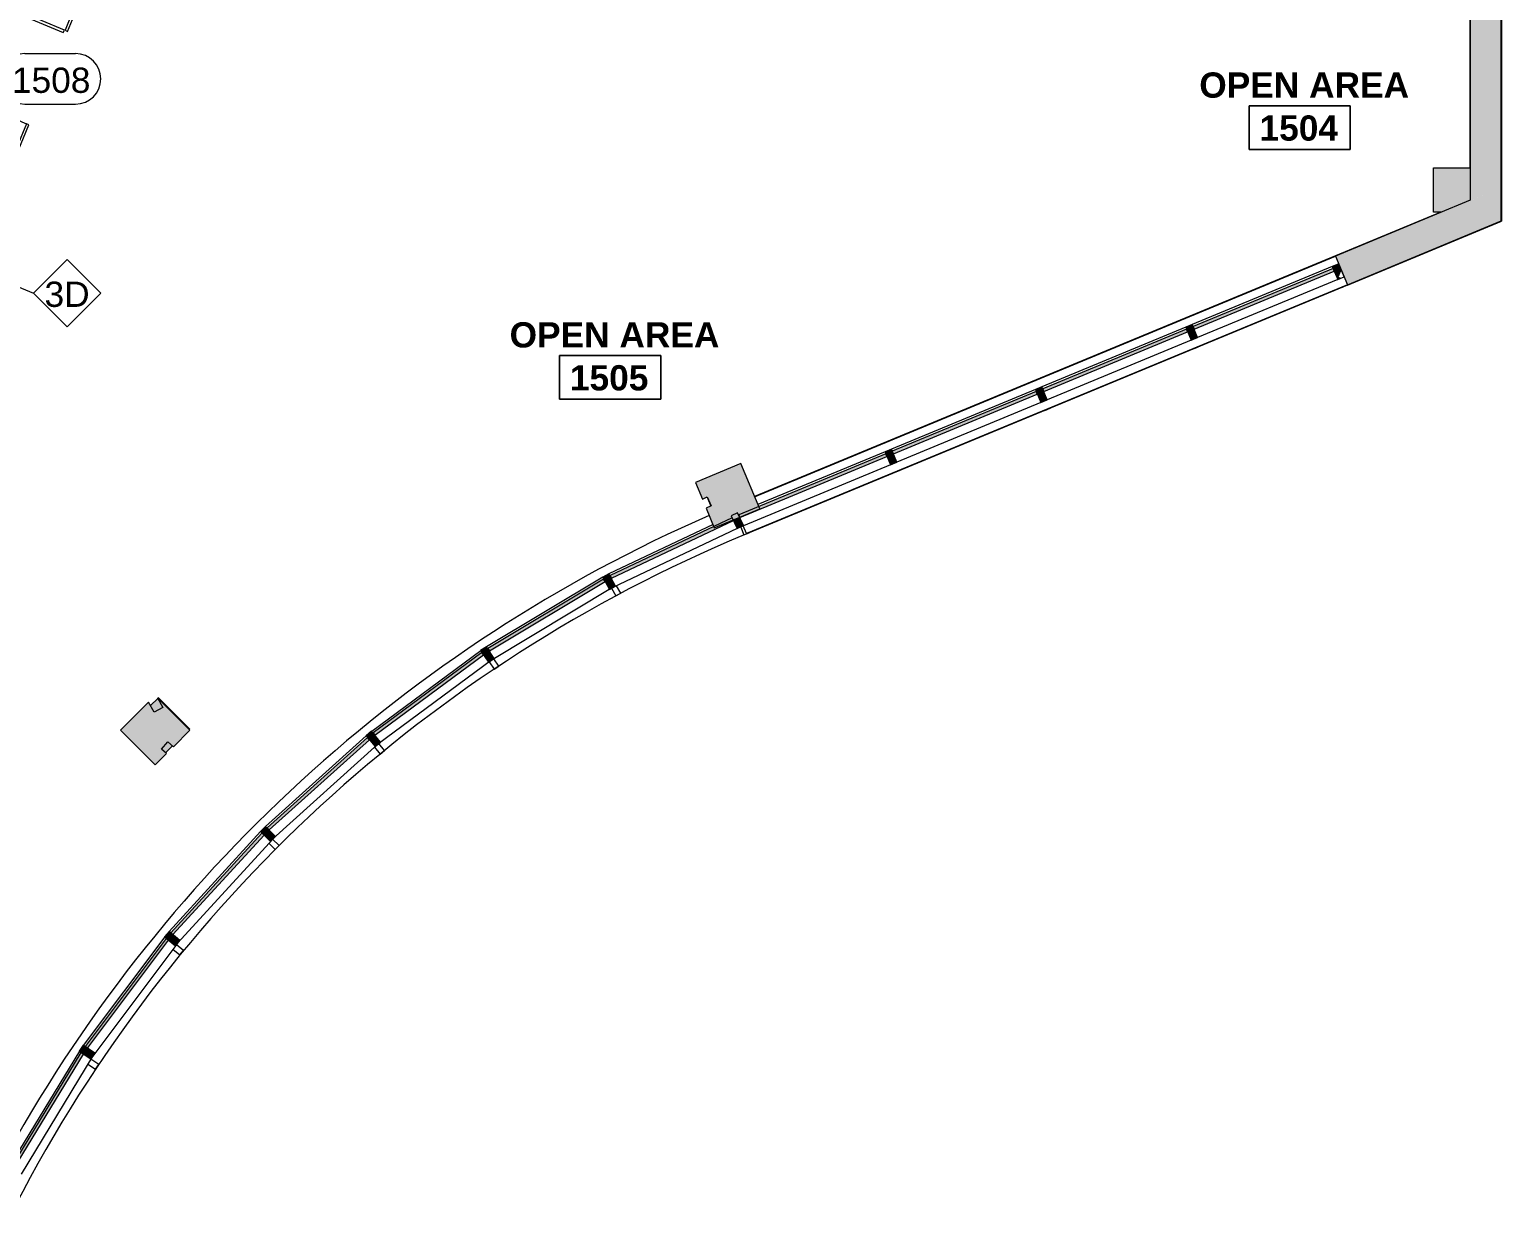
# Model space of a CAD drawing. Header units: inches. Extents: x 488 to 2071, y 800 to 2512.
# Drawn here: x 1503 to 2027, y 952 to 1371 of the extents above; entities that cross this region are included whole.
import ezdxf

# ---------------------------------------------------------------- set-up
doc = ezdxf.new("R2010")
doc.units = ezdxf.units.IN
doc.header["$MEASUREMENT"] = 0
for name, color, linetype, lineweight in [('A-AREA-IDEN', 2, 'Continuous', 9), ('A-DOOR', 31, 'Continuous', 13), ('A-DOOR-IDEN', 31, 'Continuous', 9), ('A-Flor-Shel-Tptn', 8, 'Continuous', 9), ('A-GLAZ-CURT', 52, 'Continuous', 9), ('A-GLAZ-CWMG', 51, 'Continuous', 13), ('A-Glaz-Shel', 8, 'Continuous', 9), ('A-Glaz-Shel-Sill', 8, 'Continuous', 9), ('A-WALL', 113, 'Continuous', 9), ('A-WALL-IDEN', 211, 'Continuous', 9), ('A-WALL-PATT', 111, 'Continuous', 13), ('A-Wall-Shel', 8, 'Continuous', 9), ('A-Wall-Shel-Fill', 8, 'Continuous', 9), ('S-Cols', 8, 'Continuous', 9), ('S-Cols-Fill', 8, 'Continuous', 9)]:
    doc.layers.add(name, color=color, linetype=linetype, lineweight=lineweight)
doc.styles.add('Swis721 Lt BT', font='swissl.ttf', dxfattribs={"height": 9})
doc.styles.add('Swis721 Lt BT_B', font='', dxfattribs={"height": 9})
doc.styles.get('Swis721 Lt BT_B').set_extended_font_data('Swis721 Lt BT', bold=True)

# ---------------------------------------------------------------- blocks, each defined once
blk = doc.blocks.new('Revit Link EDITED_dwg_MUL1-5488114-Level 1 CONSTRUCTION')
at = {"layer": 'A-Glaz-Shel', "color": 7, "flags": 128}
blk.add_lwpolyline([(-1, 6.125), (-1, 6.25), (1, 6.25), (1, 6.125)], dxfattribs=at)
blk = doc.blocks.new('Revit Link EDITED_dwg_MUL1-V8-Level 1 CONSTRUCTION')
at = {"layer": 'A-Glaz-Shel', "color": 7, "flags": 128}
blk.add_lwpolyline([(-1, 3.18), (-1, 6.25), (1, 6.25), (1, 6.12)], dxfattribs=at)
blk = doc.blocks.new('Revit Link EDITED_dwg_MUL1-V9-Level 1 CONSTRUCTION')
at = {"layer": 'A-Glaz-Shel', "color": 7, "flags": 128}
blk.add_lwpolyline([(-1, 3.04), (-1, 6.25), (1, 6.25), (1, 2.95)], dxfattribs=at)
blk = doc.blocks.new('Revit Link EDITED_dwg_MUL1-V10-Level 1 CONSTRUCTION')
at = {"layer": 'A-Glaz-Shel', "color": 7, "flags": 128}
blk.add_lwpolyline([(-1, 2.97), (-1, 6.25), (1, 6.25), (1, 2.89)], dxfattribs=at)
blk = doc.blocks.new('Revit Link EDITED_dwg_MUL1-V11-Level 1 CONSTRUCTION')
at = {"layer": 'A-Glaz-Shel', "color": 7, "flags": 128}
blk.add_lwpolyline([(-1, 3.09), (-1, 6.25), (1, 6.25), (1, 2.99)], dxfattribs=at)
blk = doc.blocks.new('Revit Link EDITED_dwg_MUL1-V12-Level 1 CONSTRUCTION')
at = {"layer": 'A-Glaz-Shel', "color": 7, "flags": 128}
blk.add_lwpolyline([(-1, 3.14), (-1, 6.25), (1, 6.25), (1, 3.14)], dxfattribs=at)
blk = doc.blocks.new('Revit Link EDITED_dwg_MUL1-V13-Level 1 CONSTRUCTION')
at = {"layer": 'A-Glaz-Shel', "color": 7, "flags": 128}
blk.add_lwpolyline([(-1, 3.12), (-1, 6.25), (1, 6.25), (1, 3.07)], dxfattribs=at)
blk = doc.blocks.new('Revit Link EDITED_dwg_MUL1-V14-Level 1 CONSTRUCTION')
at = {"layer": 'A-Glaz-Shel', "color": 7, "flags": 128}
blk.add_lwpolyline([(-1, 3.14), (-1, 6.25), (1, 6.25), (1, 3.2)], dxfattribs=at)
blk = doc.blocks.new('Revit Link EDITED_dwg-5488103-Level 1 CONSTRUCTION')
at = {"layer": 'A-Wall-Shel-Fill'}
h = blk.add_hatch(color=7, dxfattribs=at)
h.paths.add_polyline_path([(1972.22, 1280.32), (2027.09, 1303.05), (2027.09, 1656.01), (2026.97, 1656.01), (2026.97, 1303.14), (1972.17, 1280.44)], flags=0)
h.paths.add_polyline_path([(1967.97, 1290.6), (2005.83, 1306.29), (2005.5, 1306.29), (1967.92, 1290.72)], flags=0)
h.paths.add_polyline_path([(2015.84, 1322.04), (2015.97, 1322.04), (2015.97, 1409.06), (2015.84, 1409.06), (2015.84, 1328.18)], flags=0)
h.paths.add_polyline_path([(2015.84, 1412.81), (2015.97, 1412.81), (2015.97, 1645.02), (2015.84, 1645.02), (2015.84, 1413.92)], flags=0)
at = {"layer": 'S-Cols-Fill'}
for points in [[(2005.5, 1306.29), (2005.83, 1306.29), (2015.97, 1310.49), (2015.97, 1322.04), (2002.84, 1322.04), (2002.84, 1306.29)], [(1745.42, 1201.56), (1745.52, 1201.6), (1744.14, 1204.82), (1744.08, 1204.79), (1745.4, 1201.6)]]:
    blk.add_hatch(color=7, dxfattribs=at).paths.add_polyline_path(points, flags=0)
h = blk.add_hatch(color=7, dxfattribs=at)
h.paths.add_polyline_path([(1551.2, 1113.66), (1553.68, 1116.14), (1552.04, 1117.6), (1549.72, 1114.99)], flags=0)
h.paths.add_polyline_path([(1559.56, 1122.01), (1559.73, 1122.19), (1548.62, 1133.26), (1548.46, 1133.11), (1552.04, 1129.53)], flags=0)
h.paths.add_polyline_path([(1547.1, 1128.16), (1550.17, 1129.83), (1548.42, 1133.06), (1545.84, 1130.48), (1546.19, 1129.83)], flags=0)
at = {"layer": 'A-Glaz-Shel-Sill', "color": 7}
for p, q in [((1967.92, 1290.72), (1760.98, 1205)), ((1972.22, 1280.32), (1759.08, 1192.04))]:
    blk.add_line(p, q, dxfattribs=at)
for centre, radius, start, end in [((1955.43, 715.4), 526.75, 113.5647, 151.4825), ((1955.44, 715.39), 515.51, 112.6116, 152.63)]:
    blk.add_arc(centre, radius, start, end, dxfattribs=at)
at = {"layer": 'A-Wall-Shel', "color": 7}
blk.add_line((2015.84, 1409.06), (2015.84, 1322.04), dxfattribs=at)
at = {"layer": 'A-Wall-Shel', "color": 7, "flags": 128}
for points in [[(1972.17, 1280.44), (1972.22, 1280.32), (2027.09, 1303.05), (2027.09, 1656.01), (2026.97, 1656.01)], [(2005.5, 1306.29), (1967.92, 1290.72), (1967.97, 1290.6)]]:
    blk.add_lwpolyline(points, dxfattribs=at)
blk.add_lwpolyline([(2027.09, 1387.3), (2027.09, 1303.05)], close=True, dxfattribs=at)
at = {"layer": 'A-Wall-Shel-Fill', "color": 7}
blk.add_line((1559.56, 1122.01), (1559.73, 1122.19), dxfattribs=at)
at = {"layer": 'A-Wall-Shel-Fill', "color": 7, "flags": 128}
blk.add_lwpolyline([(1559.16, 1122.76), (1559.73, 1122.19), (1559.56, 1122.01)], dxfattribs=at)
at = {"layer": 'S-Cols', "color": 7}
for p, q in [((1744.08, 1204.79), (1745.42, 1201.56)), ((1548.42, 1133.06), (1545.84, 1130.48)), ((1551.2, 1113.66), (1553.68, 1116.14))]:
    blk.add_line(p, q, dxfattribs=at)
at = {"layer": 'S-Cols', "color": 7, "flags": 128}
for points in [[(2005.83, 1306.29), (2002.84, 1306.29), (2002.84, 1322.04), (2015.97, 1322.04)], [(1559.56, 1122.01), (1559.73, 1122.19), (1548.64, 1133.28), (1548.46, 1133.11)]]:
    blk.add_lwpolyline(points, dxfattribs=at)
at = {"extrusion": (0, 0, -1)}
for name, p, zscale, rotation in [('Revit Link EDITED_dwg_MUL1-5488114-Level 1 CONSTRUCTION', (-1968.91, 1285.72), -1, 157.4999999999797), ('Revit Link EDITED_dwg_MUL1-5488114-Level 1 CONSTRUCTION', (-1916.52, 1264.02), -1, 157.4999999999797), ('Revit Link EDITED_dwg_MUL1-5488114-Level 1 CONSTRUCTION', (-1862.93, 1241.82), -1, 157.4999999999797), ('Revit Link EDITED_dwg_MUL1-5488114-Level 1 CONSTRUCTION', (-1809.35, 1219.63), -1, 157.4999999999797), ('Revit Link EDITED_dwg_MUL1-V8-Level 1 CONSTRUCTION', (-1755.76, 1197.43), -1, 157.4999999999797), ('Revit Link EDITED_dwg_MUL1-V14-Level 1 CONSTRUCTION', (-1709.48, 1175.54), -1, 151.8749999999948), ('Revit Link EDITED_dwg_MUL1-V12-Level 1 CONSTRUCTION', (-1665.56, 1149.21), -0.9999999999999999, 146.2500000000068), ('Revit Link EDITED_dwg_MUL1-V13-Level 1 CONSTRUCTION', (-1624.43, 1118.71), -1, 140.6250000000082), ('Revit Link EDITED_dwg_MUL1-V11-Level 1 CONSTRUCTION', (-1586.5, 1084.33), -1, 135), ('Revit Link EDITED_dwg_MUL1-V9-Level 1 CONSTRUCTION', (-1552.11, 1046.39), -1, 129.375000000002), ('Revit Link EDITED_dwg_MUL1-V10-Level 1 CONSTRUCTION', (-1521.61, 1005.26), -0.9999999999999999, 123.7499999999823)]:
    blk.add_blockref(name, p, dxfattribs=dict(at, zscale=zscale, rotation=rotation))
blk = doc.blocks.new('Single Glass Door - 36_ x 84_-5216420-Level 1 CONSTRUCTION')
at = {"layer": 'A-DOOR', "lineweight": 20}
for p, q in [((17, 38), (17, 2)), ((18, 38), (17, 38)), ((18, 2), (18, 38)), ((17, 2), (18, 2))]:
    blk.add_line(p, q, dxfattribs=at)
at = {"layer": 'A-DOOR', "lineweight": 9}
blk.add_arc((18, 2), 36, 90, 180.5, dxfattribs=at)
blk = doc.blocks.new('System Panel - Glazed-5474414-Level 1 CONSTRUCTION')
at = {"layer": 'A-GLAZ-CURT', "lineweight": 13}
for p, q in [((-104.52, 1.75), (-192.03, 1.75)), ((-192.03, 1.75), (-192.03, 0.75)), ((-192.03, 0.75), (-104.52, 0.75)), ((-104.52, 0.75), (-104.52, 1.75)), ((-54.52, 1.75), (-68.52, 1.75)), ((-68.52, 1.75), (-68.52, 0.75)), ((-68.52, 0.75), (-54.52, 0.75)), ((-54.52, 0.75), (-54.52, 1.75)), ((151.48, 1.75), (-18.52, 1.75)), ((-18.52, 1.75), (-18.52, 0.75)), ((-18.52, 0.75), (151.48, 0.75)), ((151.48, 0.75), (151.48, 1.75)), ((192.03, 1.75), (187.48, 1.75)), ((187.48, 1.75), (187.48, 0.75)), ((187.48, 0.75), (192.03, 0.75)), ((192.03, 0.75), (192.03, 1.75))]:
    blk.add_line(p, q, dxfattribs=at)
blk = doc.blocks.new('System Panel - Glazed-5309337-Level 1 CONSTRUCTION')
at = {"layer": 'A-GLAZ-CURT'}
blk.add_hatch(color=7, dxfattribs=at).paths.add_polyline_path([(-24.03, 0.75), (24.03, 0.75), (24.03, 1.75), (-24.03, 1.75)], flags=0)
at = {"layer": 'A-GLAZ-CURT', "color": 55, "lineweight": 20}
for p, q in [((24.03, 1.75), (-24.03, 1.75)), ((-24.03, 1.75), (-24.03, 0.75)), ((-24.03, 0.75), (24.03, 0.75)), ((24.03, 0.75), (24.03, 1.75))]:
    blk.add_line(p, q, dxfattribs=at)
blk = doc.blocks.new('System Panel - Glazed-5309338-Level 1 CONSTRUCTION')
at = {"layer": 'A-GLAZ-CURT'}
blk.add_hatch(color=7, dxfattribs=at).paths.add_polyline_path([(-24.03, 0.75), (24.03, 0.75), (24.03, 1.75), (-24.03, 1.75)], flags=0)
at = {"layer": 'A-GLAZ-CURT', "color": 55, "lineweight": 20}
for p, q in [((24.03, 1.75), (-24.03, 1.75)), ((-24.03, 1.75), (-24.03, 0.75)), ((-24.03, 0.75), (24.03, 0.75)), ((24.03, 0.75), (24.03, 1.75))]:
    blk.add_line(p, q, dxfattribs=at)
blk = doc.blocks.new('System Panel - Glazed-5309570-Level 1 CONSTRUCTION')
at = {"layer": 'A-GLAZ-CURT'}
blk.add_hatch(color=7, dxfattribs=at).paths.add_polyline_path([(-28.37, 0.75), (28.37, 0.75), (28.37, 1.75), (-28.37, 1.75)], flags=0)
at = {"layer": 'A-GLAZ-CURT', "color": 55, "lineweight": 20}
for p, q in [((28.37, 1.75), (-28.37, 1.75)), ((-28.37, 1.75), (-28.37, 0.75)), ((-28.37, 0.75), (28.37, 0.75)), ((28.37, 0.75), (28.37, 1.75))]:
    blk.add_line(p, q, dxfattribs=at)
blk = doc.blocks.new('System Panel - Glazed-5309575-Level 1 CONSTRUCTION')
at = {"layer": 'A-GLAZ-CURT'}
blk.add_hatch(color=7, dxfattribs=at).paths.add_polyline_path([(-27, 0.75), (27, 0.75), (27, 1.75), (-27, 1.75)], flags=0)
at = {"layer": 'A-GLAZ-CURT', "color": 55, "lineweight": 20}
for p, q in [((27, 1.75), (-27, 1.75)), ((-27, 1.75), (-27, 0.75)), ((-27, 0.75), (27, 0.75)), ((27, 0.75), (27, 1.75))]:
    blk.add_line(p, q, dxfattribs=at)
blk = doc.blocks.new('System Panel - Glazed-5309576-Level 1 CONSTRUCTION')
at = {"layer": 'A-GLAZ-CURT'}
blk.add_hatch(color=7, dxfattribs=at).paths.add_polyline_path([(-27.74, 0.75), (27.74, 0.75), (27.74, 1.75), (-27.74, 1.75)], flags=0)
at = {"layer": 'A-GLAZ-CURT', "color": 55, "lineweight": 20}
for p, q in [((27.74, 1.75), (-27.74, 1.75)), ((-27.74, 1.75), (-27.74, 0.75)), ((-27.74, 0.75), (27.74, 0.75)), ((27.74, 0.75), (27.74, 1.75))]:
    blk.add_line(p, q, dxfattribs=at)
blk = doc.blocks.new('Rectangular Mullion - 2_5_ x 5_ rectangular-5309351-Level 1 CONSTRUCTION')
at = {"layer": 'A-GLAZ-CWMG', "lineweight": 9}
blk.add_hatch(color=7, dxfattribs=at).paths.add_polyline_path([(-2.5, 2.5), (0, 2.5), (0, -0.79), (-2.5, -0.91), (-2.5, 2.16)], flags=0)
at = {"layer": 'A-GLAZ-CWMG', "color": 55, "lineweight": 20}
for p, q in [((-2.5, 2.5), (0, 2.5)), ((-2.5, -2.5), (-2.5, 2.5)), ((0, 2.5), (0, -2.5)), ((0, -2.5), (-2.5, -2.5))]:
    blk.add_line(p, q, dxfattribs=at)
blk = doc.blocks.new('Rectangular Mullion - 2_5_ x 5_ rectangular-5309354-Level 1 CONSTRUCTION')
at = {"layer": 'A-GLAZ-CWMG', "lineweight": 9}
for p, q in [((1520.47, 1007.38), (1495.46, 966.21)), ((1525.3, 1005.7), (1499.73, 963.62))]:
    blk.add_line(p, q, dxfattribs=at)
blk = doc.blocks.new('Rectangular Mullion - 2_5_ x 5_ rectangular-5309352-Level 1 CONSTRUCTION')
at = {"layer": 'A-GLAZ-CWMG', "lineweight": 9}
blk.add_hatch(color=7, dxfattribs=at).paths.add_polyline_path([(-1.25, 2.5), (1.25, 2.5), (1.25, -2.5), (-1.25, -2.5), (-1.25, 0.56)], flags=0)
at = {"layer": 'A-GLAZ-CWMG', "color": 55, "lineweight": 20}
for p, q in [((-1.25, 2.5), (1.25, 2.5)), ((-1.25, -2.5), (-1.25, 2.5)), ((1.25, 2.5), (1.25, -2.5)), ((1.25, -2.5), (-1.25, -2.5))]:
    blk.add_line(p, q, dxfattribs=at)
blk = doc.blocks.new('Rectangular Mullion - 2_5_ x 5_ rectangular-5309355-Level 1 CONSTRUCTION')
at = {"layer": 'A-GLAZ-CWMG', "lineweight": 9}
for p, q in [((1550.86, 1048.07), (1521.87, 1009.45)), ((1555.5, 1045.93), (1525.23, 1005.6))]:
    blk.add_line(p, q, dxfattribs=at)
blk = doc.blocks.new('Rectangular Mullion - 2_5_ x 5_ rectangular-5309356-Level 1 CONSTRUCTION')
at = {"layer": 'A-GLAZ-CWMG', "lineweight": 9}
for p, q in [((1746.19, 1194.97), (1709.14, 1177.43)), ((1754.82, 1193.53), (1710.32, 1172.45))]:
    blk.add_line(p, q, dxfattribs=at)
blk = doc.blocks.new('Rectangular Mullion - 2_5_ x 5_ rectangular-5309582-Level 1 CONSTRUCTION')
at = {"layer": 'A-GLAZ-CWMG', "lineweight": 9}
blk.add_hatch(color=7, dxfattribs=at).paths.add_polyline_path([(-2.5, 2.5), (-1.04, 2.5), (-1.77, 1.77), (0, 0), (0, -2.5), (-2.5, -2.5), (-2.5, 1.77)], flags=0)
at = {"layer": 'A-GLAZ-CWMG', "color": 55, "lineweight": 20}
for p, q in [((-2.5, 2.5), (0, 2.5)), ((-2.5, -2.5), (-2.5, 2.5)), ((0, 2.5), (0, -2.5)), ((0, -2.5), (-2.5, -2.5))]:
    blk.add_line(p, q, dxfattribs=at)
blk = doc.blocks.new('Rectangular Mullion - 2_5_ x 5_ rectangular-5308279-Level 1 CONSTRUCTION')
at = {"layer": 'A-GLAZ-CWMG', "lineweight": 9}
for p, q in [((1807.47, 1220.88), (1762.17, 1202.11)), ((1809.38, 1216.26), (1757.03, 1194.57)), ((1756.01, 1196.86), (1755.72, 1197.55))]:
    blk.add_line(p, q, dxfattribs=at)
blk = doc.blocks.new('Rectangular Mullion - 2_5_ x 5_ rectangular-5309583-Level 1 CONSTRUCTION')
at = {"layer": 'A-GLAZ-CWMG', "lineweight": 9}
blk.add_hatch(color=7, dxfattribs=at).paths.add_polyline_path([(-1.25, 2.5), (1.25, 2.5), (1.25, -2.5), (-1.25, -2.5), (-1.25, -0.75)], flags=0)
at = {"layer": 'A-GLAZ-CWMG', "color": 55, "lineweight": 20}
for p, q in [((-1.25, 2.5), (1.25, 2.5)), ((-1.25, -2.5), (-1.25, 2.5)), ((1.25, 2.5), (1.25, -2.5)), ((1.25, -2.5), (-1.25, -2.5))]:
    blk.add_line(p, q, dxfattribs=at)
blk = doc.blocks.new('Rectangular Mullion - 2_5_ x 5_ rectangular-5308270-Level 1 CONSTRUCTION')
at = {"layer": 'A-GLAZ-CWMG', "lineweight": 9}
for p, q in [((1966.8, 1286.87), (1916.91, 1266.21)), ((1968.72, 1282.26), (1918.83, 1261.59))]:
    blk.add_line(p, q, dxfattribs=at)
blk = doc.blocks.new('Rectangular Mullion - 2_5_ x 5_ rectangular-5308271-Level 1 CONSTRUCTION')
at = {"layer": 'A-GLAZ-CWMG', "lineweight": 9}
for p, q in [((1914.6, 1265.25), (1863.35, 1244.02)), ((1916.52, 1260.63), (1865.26, 1239.4))]:
    blk.add_line(p, q, dxfattribs=at)
blk = doc.blocks.new('Room Tag - Room Name and Number-3379422-Level 1 CONSTRUCTION')
at = {"layer": 'A-AREA-IDEN'}
for p, q in [((-0.1881, -0.1636), (-0.1881, -0.0018)), ((-0.1881, -0.0018), (0.1869, -0.0018)), ((0.1869, -0.0018), (-0.1881, -0.0018)), ((-0.1881, -0.0018), (-0.1881, -0.1636)), ((0.1869, -0.0018), (0.1869, -0.1636)), ((0.1869, -0.1636), (0.1869, -0.0018)), ((0.1869, -0.1636), (-0.1881, -0.1636)), ((-0.1881, -0.1636), (0.1869, -0.1636))]:
    blk.add_line(p, q, dxfattribs=at)
blk = doc.blocks.new('Door Tag - Door Tag-41184-Level 1 CONSTRUCTION')
at = {"layer": 'A-DOOR-IDEN'}
for p, q in [((-0.09375, 0.09375), (0.09375, 0.09375)), ((-0.09375, -0.09375), (0.09375, -0.09375))]:
    blk.add_line(p, q, dxfattribs=at)
for centre, start, end in [((-0.09375, 0), 90, 270), ((0.09375, 0), 270, 90)]:
    blk.add_arc(centre, 0.09375, start, end, dxfattribs=at)
blk = doc.blocks.new('Wall Tag - 1_4_-62626-Level 1 CONSTRUCTION')
at = {"layer": 'A-WALL-IDEN'}
for p, q in [((-0.125, 0), (0, 0.125)), ((0, 0.125), (0.125, 0)), ((-0.125, 0), (0, -0.125)), ((0, -0.125), (0.125, 0))]:
    blk.add_line(p, q, dxfattribs=at)

msp = doc.modelspace()

# ---------------------------------------------------------------- hatches: boundary and pattern name
at = {"layer": 'A-WALL'}
for points in [[(1746.48, 1194.28), (1753, 1197.37), (1753.36, 1196.61), (1755.71, 1197.58), (1755.34, 1198.47), (1762.46, 1201.42), (1756.13, 1216.7), (1739.96, 1210), (1742.42, 1204.08), (1744.14, 1204.82), (1745.52, 1201.6), (1743.76, 1200.84), (1746.47, 1194.28)], [(1547.48, 1109.34), (1551.52, 1113.38), (1549.72, 1114.99), (1552.04, 1117.6), (1554, 1115.86), (1559.85, 1121.72), (1548.31, 1133.26), (1550.17, 1129.83), (1547.1, 1128.16), (1545.14, 1131.76), (1535.11, 1121.72), (1545.73, 1111.1)]]:
    msp.add_hatch(color=250, dxfattribs=at).paths.add_polyline_path(points, flags=0)
at = {"layer": 'A-WALL-PATT', "lineweight": 9}
for points in [[(2015.97, 1310.49), (2026.97, 1315.04), (2026.97, 1656.01), (2015.97, 1656.01), (2015.97, 1315.04)], [(1972.17, 1280.44), (2026.97, 1303.14), (2026.97, 1315.04), (1967.97, 1290.6)]]:
    msp.add_hatch(color=7, dxfattribs=at).paths.add_polyline_path(points, flags=0)

# ---------------------------------------------------------------- linework, layer by layer
at = {"layer": 'A-WALL', "color": 55, "lineweight": 20}
for p, q in [((2026.97, 1303.14), (2026.97, 1656.01)), ((2015.97, 1409.06), (2015.97, 1310.49)), ((2015.97, 1310.49), (1967.97, 1290.6)), ((1972.17, 1280.44), (2026.97, 1303.14)), ((1967.97, 1290.6), (1972.17, 1280.44)), ((1756.13, 1216.7), (1739.96, 1210)), ((1762.83, 1200.53), (1756.13, 1216.7)), ((1739.96, 1210), (1742.42, 1204.08)), ((1742.42, 1204.08), (1744.14, 1204.82)), ((1745.52, 1201.6), (1743.76, 1200.84)), ((1744.14, 1204.82), (1745.52, 1201.6)), ((1743.76, 1200.84), (1746.66, 1193.83)), ((1746.66, 1193.83), (1762.83, 1200.53)), ((1559.85, 1121.72), (1548.31, 1133.26)), ((1548.31, 1133.26), (1550.17, 1129.83)), ((1545.14, 1131.76), (1535.11, 1121.72)), ((1547.1, 1128.16), (1545.14, 1131.76)), ((1550.17, 1129.83), (1547.1, 1128.16)), ((1535.11, 1121.72), (1547.48, 1109.34)), ((1549.72, 1114.99), (1552.04, 1117.6)), ((1552.04, 1117.6), (1554, 1115.86)), ((1554, 1115.86), (1559.85, 1121.72)), ((1547.48, 1109.34), (1551.52, 1113.38)), ((1551.52, 1113.38), (1549.72, 1114.99))]:
    msp.add_line(p, q, dxfattribs=at)
at = {"layer": 'A-WALL'}
for p, q in [((1761.02, 1204.89), (1967.97, 1290.6)), ((1972.17, 1280.44), (1758.12, 1191.77)), ((1758.12, 1191.77), (1756.97, 1194.54))]:
    msp.add_line(p, q, dxfattribs=at)
at = {"layer": 'A-WALL-IDEN'}
msp.add_line((1482.24, 1286.47), (1504.1, 1277.41), dxfattribs=at)

# ---------------------------------------------------------------- block references
at = {"layer": 'A-AREA-IDEN', "xscale": 95.99999999999994, "yscale": 95.99999999999994, "zscale": 95.99999999999994}
for p in [(1955.28, 1344.34), (1709.61, 1255.36)]:
    msp.add_blockref('Room Tag - Room Name and Number-3379422-Level 1 CONSTRUCTION', p, dxfattribs=at)
at = {"layer": 'A-DOOR', "rotation": 67.50047900769326}
msp.add_blockref('Single Glass Door - 36_ x 84_-5216420-Level 1 CONSTRUCTION', (1510.1, 1353.75), dxfattribs=at)
at = {"layer": 'A-DOOR-IDEN', "xscale": 95.99999999999994, "yscale": 95.99999999999994, "zscale": 95.99999999999994}
msp.add_blockref('Door Tag - Door Tag-41184-Level 1 CONSTRUCTION', (1510.1, 1353.75), dxfattribs=at)
at = {"layer": 'A-Flor-Shel-Tptn', "color": 7}
msp.add_blockref('Revit Link EDITED_dwg-5488103-Level 1 CONSTRUCTION', (0, 0), dxfattribs=at)
at = {"layer": 'A-GLAZ-CURT'}
for name, p, rotation in [('System Panel - Glazed-5474414-Level 1 CONSTRUCTION', (1445.25, 1197.17), 67.50047900769326), ('System Panel - Glazed-5309575-Level 1 CONSTRUCTION', (1942.82, 1274.23), 22.49999999999964), ('System Panel - Glazed-5309576-Level 1 CONSTRUCTION', (1889.93, 1252.33), 22.49999999999964), ('System Panel - Glazed-5309576-Level 1 CONSTRUCTION', (1836.36, 1230.14), 22.49999999999964), ('System Panel - Glazed-5309570-Level 1 CONSTRUCTION', (1782.22, 1207.71), 22.49999999999964), ('System Panel - Glazed-5309337-Level 1 CONSTRUCTION', (1732.04, 1185.5), 25.33864241505247), ('System Panel - Glazed-5309338-Level 1 CONSTRUCTION', (1687.52, 1161.69), 30.94737412604792), ('System Panel - Glazed-5309338-Level 1 CONSTRUCTION', (1645.52, 1133.66), 36.48755271793333), ('System Panel - Glazed-5309338-Level 1 CONSTRUCTION', (1606.42, 1101.71), 42.02773130981821), ('System Panel - Glazed-5309338-Level 1 CONSTRUCTION', (1570.59, 1066.13), 47.56790990170371), ('System Panel - Glazed-5309338-Level 1 CONSTRUCTION', (1538.37, 1027.26), 53.10808849358863), ('System Panel - Glazed-5309337-Level 1 CONSTRUCTION', (1510.07, 985.45), 58.71682020458391)]:
    msp.add_blockref(name, p, dxfattribs=dict(at, rotation=rotation))
at = {"layer": 'A-GLAZ-CWMG', "lineweight": 9}
for name, p in [('Rectangular Mullion - 2_5_ x 5_ rectangular-5308270-Level 1 CONSTRUCTION', (0, 0)), ('Rectangular Mullion - 2_5_ x 5_ rectangular-5308271-Level 1 CONSTRUCTION', (0, 0)), ('Rectangular Mullion - 2_5_ x 5_ rectangular-5308271-Level 1 CONSTRUCTION', (-53.57, -22.19)), ('Rectangular Mullion - 2_5_ x 5_ rectangular-5308279-Level 1 CONSTRUCTION', (0, 0)), ('Rectangular Mullion - 2_5_ x 5_ rectangular-5309356-Level 1 CONSTRUCTION', (0, 0)), ('Rectangular Mullion - 2_5_ x 5_ rectangular-5309355-Level 1 CONSTRUCTION', (0, 0)), ('Rectangular Mullion - 2_5_ x 5_ rectangular-5309354-Level 1 CONSTRUCTION', (0, 0))]:
    msp.add_blockref(name, p, dxfattribs=at)
at = {"layer": 'A-GLAZ-CWMG', "lineweight": 9, "extrusion": (0, 0, -1)}
for name, p, rotation in [('Rectangular Mullion - 2_5_ x 5_ rectangular-5309582-Level 1 CONSTRUCTION', (-1970.07, 1285.52), 157.5000000000004), ('Rectangular Mullion - 2_5_ x 5_ rectangular-5309583-Level 1 CONSTRUCTION', (-1916.72, 1263.42), 157.5000000000004), ('Rectangular Mullion - 2_5_ x 5_ rectangular-5309583-Level 1 CONSTRUCTION', (-1863.15, 1241.23), 157.5000000000004), ('Rectangular Mullion - 2_5_ x 5_ rectangular-5309583-Level 1 CONSTRUCTION', (-1809.58, 1219.04), 157.5000000000004), ('Rectangular Mullion - 2_5_ x 5_ rectangular-5309351-Level 1 CONSTRUCTION', (-1756.01, 1196.86), 154.6613575849475), ('Rectangular Mullion - 2_5_ x 5_ rectangular-5309352-Level 1 CONSTRUCTION', (-1709.19, 1174.69), 151.8227151698946), ('Rectangular Mullion - 2_5_ x 5_ rectangular-5309352-Level 1 CONSTRUCTION', (-1665.84, 1148.69), 146.2825365780094), ('Rectangular Mullion - 2_5_ x 5_ rectangular-5309352-Level 1 CONSTRUCTION', (-1625.2, 1118.63), 140.7423579861242), ('Rectangular Mullion - 2_5_ x 5_ rectangular-5309352-Level 1 CONSTRUCTION', (-1587.65, 1084.79), 135.2021793942391), ('Rectangular Mullion - 2_5_ x 5_ rectangular-5309352-Level 1 CONSTRUCTION', (-1553.54, 1047.48), 129.6620008023539), ('Rectangular Mullion - 2_5_ x 5_ rectangular-5309352-Level 1 CONSTRUCTION', (-1523.19, 1007.05), 124.1218222104687)]:
    msp.add_blockref(name, p, dxfattribs=dict(at, rotation=rotation))
at = {"layer": 'A-GLAZ-CWMG', "lineweight": 9}
for p, rotation in [((-124.7, 790.59), 337.8392856324593), ((-122.41, 589.34), 343.3794642243447), ((-100.69, 389.25), 348.9196428162296), ((-59.76, 192.19), 354.4598214081151)]:
    msp.add_blockref('Rectangular Mullion - 2_5_ x 5_ rectangular-5309355-Level 1 CONSTRUCTION', p, dxfattribs=dict(at, rotation=rotation))
at = {"layer": 'A-WALL-IDEN', "xscale": 95.99999999999994, "yscale": 95.99999999999994, "zscale": 95.99999999999994}
msp.add_blockref('Wall Tag - 1_4_-62626-Level 1 CONSTRUCTION', (1516.1, 1277.41), dxfattribs=at)

# ---------------------------------------------------------------- texts
at = {"layer": 'A-AREA-IDEN', "char_height": 9, "attachment_point": 1, "style": 'Swis721 Lt BT_B'}
for s, insert, width in [('OPEN AREA', (1919.41, 1356.06), 86.658), ('1504', (1940.87, 1340.74), 33.936), ('OPEN AREA', (1673.73, 1267.07), 86.658), ('1505', (1695.2, 1251.76), 33.936)]:
    msp.add_mtext(s, dxfattribs=dict(at, insert=insert, width=width))
at = {"layer": 'A-DOOR-IDEN', "insert": (1496.44, 1357.77), "char_height": 9, "width": 32.724, "attachment_point": 1, "style": 'Swis721 Lt BT'}
msp.add_mtext('1508', dxfattribs=at)
at = {"layer": 'A-WALL-IDEN', "insert": (1508.06, 1281.53), "char_height": 9, "width": 19.089, "attachment_point": 1, "style": 'Swis721 Lt BT'}
msp.add_mtext('3D', dxfattribs=at)

doc.saveas('drawing.dxf')
